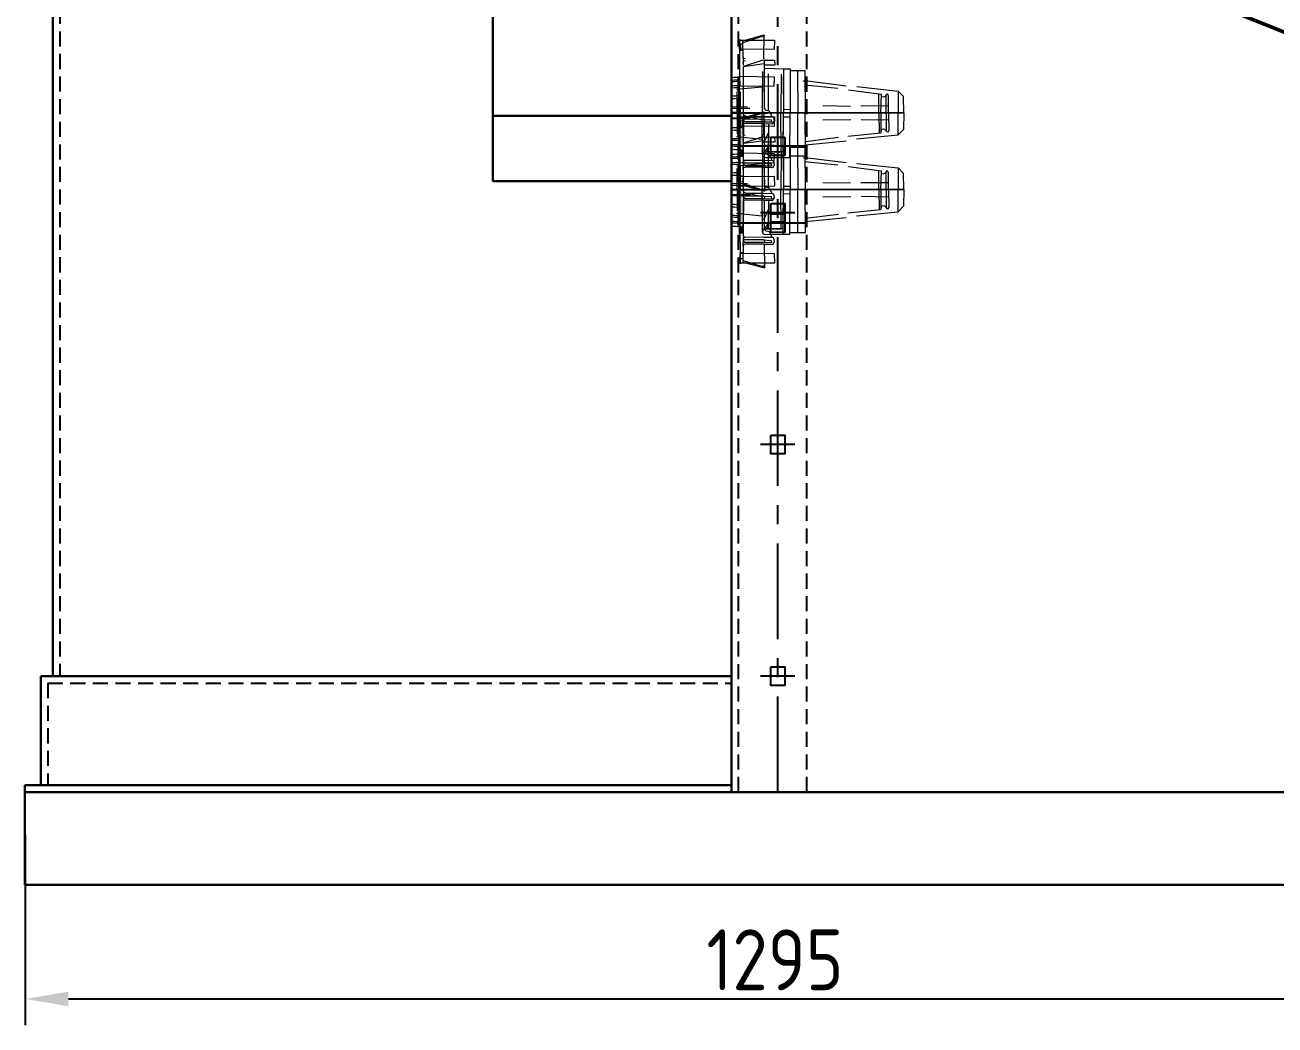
# Model space of a CAD drawing. Header units: millimetres. Extents: x 226184 to 236274, y -181921 to -175474.
# Drawn here: x 230604 to 231683, y -178184 to -177321 of the extents above; entities that cross this region are included whole.
import ezdxf

# ---------------------------------------------------------------- set-up
doc = ezdxf.new("R2010")
doc.units = ezdxf.units.MM
doc.header["$LTSCALE"] = 13
for name, pattern in [('CENTER', [50.8, 31.75, -6.35, 6.35, -6.35]), ('CENTERX2', [101.6, 63.5, -12.7, 12.7, -12.7]), ('DASHED', [0.75, 0.5, -0.25])]:
    doc.linetypes.add(name, pattern=pattern)
doc.layers.get('0').update_dxf_attribs({"color": 1, "linetype": 'CENTER'})
for name, color, linetype in [('1', 4, 'Continuous'), ('4虚线层', 6, 'DASHED'), ('C00-00-00', 7, 'Continuous'), ('粗实线', 4, 'Continuous')]:
    doc.layers.add(name, color=color, linetype=linetype)
doc.styles.get("Standard").update_dxf_attribs({"font": 'gbenor.shx', "bigfont": 'gbcbig.shx'})
doc.dimstyles.new('郁文书', dxfattribs={"dimscale": 15, "dimtxt": 3.5, "dimasz": 2.5, "dimexe": 1.5, "dimexo": 0, "dimgap": 0.5, "dimtad": 1, "dimtoh": 1, "dimtxsty": 'Standard', "dimcen": 2.5, "dimclrd": 3, "dimclre": 3, "dimclrt": 2, "dimadec": 0, "dimazin": 0, "dimtfac": 1, "dimtmove": 0, "dimatfit": 2, "dimfxl": 1, "dimarcsym": 0})

# ---------------------------------------------------------------- blocks, each defined once
blk = doc.blocks.new('qecweqw')
at = {"layer": 'C00-00-00'}
h = blk.add_hatch(color=256, dxfattribs=at)
h.dxf.hatch_style = 2
h.paths.add_polyline_path([(142974.3, -156956.2), (142974.4, -156987.5), (142977.8, -156988.3)])
h = blk.add_hatch(color=256, dxfattribs=at)
h.dxf.hatch_style = 2
h.paths.add_polyline_path([(142974.3, -156956.2), (142977.8, -156957), (142977.8, -156988.3)])
h = blk.add_hatch(color=256, dxfattribs=at)
h.dxf.hatch_style = 2
h.paths.add_polyline_path([(142974.5, -156993.4), (142977.2, -156994), (142974.3, -156994.1)])
h = blk.add_hatch(color=256, dxfattribs=at)
h.dxf.hatch_style = 2
h.paths.add_polyline_path([(142974.4, -156987.5), (142974.5, -156993.4), (142977.2, -156994)])
h = blk.add_hatch(color=256, dxfattribs=at)
h.dxf.hatch_style = 2
h.paths.add_polyline_path([(142974.4, -156987.5), (142977.8, -156988.3), (142977.2, -156994)])
at = {"color": 2, "linetype": 'ByBlock', "lineweight": 18}
blk.add_line((142967.4, -156925.7), (142967.4, -156987.7), dxfattribs=at)
blk.add_line((143116.3, -156956.2), (142967.4, -156956.5))
at = {"layer": '1', "color": 1, "linetype": 'CENTERX2', "lineweight": -3, "ltscale": 0.1}
blk.add_line((143032.4, -156985.2), (142973.4, -156985.2), dxfattribs=at)
at = {"layer": 'C00-00-00', "lineweight": 0}
for points in [[(142974, -156893.5), (143004.6, -156893.6), (143004.3, -156901.7), (142974.4, -156901.4)], [(142974.6, -156933), (143004.4, -156933.3), (143004.7, -156925.4), (142974.3, -156924.9)], [(142974.2, -157019.6), (143004.9, -157019.4), (143004.6, -157011.3), (142974.6, -157011.6)]]:
    blk.add_lwpolyline(points, close=True, dxfattribs=at)
for points in [[(142974.5, -156929.8), (142974.5, -156892.6)], [(142977, -156897.1), (142974.8, -156896.9), (142975.4, -156902.6), (142977.5, -156902.1)], [(142977.1, -156894.2), (142993.5, -156889.6), (142995.6, -156889.1), (142995.3, -156891.4)], [(142977.4, -156895.6), (142993, -156890.5), (142995.2, -156890.7)], [(142979.3, -156909.7), (142977.7, -156909.4), (142977.4, -156908)], [(142977.4, -156908), (142977.6, -156915.2)], [(142977.1, -156913.2), (142978.2, -156911.5), (142979.6, -156911.1)], [(142995.7, -156910.9), (142993.5, -156911.1), (142977.7, -156916.2)], [(142977.9, -156956.3), (142977.7, -156916.2), (142995.7, -156913.8)], [(142995.7, -156910.9), (143004.5, -156910.7), (143004.9, -156915.2), (142995.4, -156915.2)], [(142995.7, -156910.9), (142995.6, -156952.4), (142996.1, -156953.2), (142997.3, -156954.2)], [(142996.3, -156917.6), (143012.2, -156918.3), (143018, -156918.2), (143018, -156956.1)], [(143018, -156918.2), (143018.4, -156919.8), (143030.8, -156919.7), (143031.1, -156956.2)], [(143024.3, -156919.7), (143024.6, -156956.2)], [(142967.4, -156925.7), (142973.4, -156925.4)], [(142974.3, -156956.2), (142974.3, -156924.9), (142973.4, -156925.4), (142973.4, -156956.7)], [(142999.4, -156954.7), (142999.5, -156922.7)], [(143029.4, -156928.9), (143031, -156928.5), (143066.3, -156933)], [(142971.7, -156935.9), (142994, -156933.8)], [(142994, -156933.8), (142993.9, -156956.4)], [(143068.5, -156936.4), (143096.8, -156940.1)], [(143075.6, -156933.7), (143111.2, -156937.6), (143111.2, -156956.5)], [(143096.6, -156940.7), (143097, -156942.3), (143098.4, -156942.6), (143099.9, -156942.2), (143100.9, -156941)], [(143101.8, -156940.5), (143101.1, -156940.3), (143100.9, -156941)], [(143103.1, -156956.8), (143103, -156941.5), (143102.4, -156940.6), (143101.8, -156940.5)], [(143116.3, -156956.2), (143115.9, -156942.3), (143111.2, -156937.6)], [(142981.3, -156951.3), (142967.4, -156951.1)], [(142967.4, -156952.4), (142983.2, -156952.4)], [(143070.3, -156950.7), (143046.3, -156950.3)], [(143103.1, -156950.3), (143079, -156950.5)], [(142967.4, -156960.5), (142983.5, -156960.5)], [(142981.8, -156961.6), (142967.4, -156961.7)], [(142974.3, -156956.2), (142974.4, -156987.5), (142973.5, -156988.1), (142973.4, -156956.7)], [(142977.9, -156956.3), (142977.2, -156994), (142974.3, -156994.1), (142974.3, -156956.2)], [(142974.7, -156960.7), (142974.7, -156989.1)], [(142977.3, -156962), (142978.4, -156963.7), (142979.8, -156964)], [(142977.9, -156956.3), (142977.6, -156995.6), (142978, -156997.1), (142979.4, -156997.4)], [(142977.8, -156959.9), (142978.2, -156961.5), (142979.6, -156961.8)], [(142996.4, -156989.7), (142994.7, -156990.8), (142994.2, -156992.9), (142994.6, -156994.4), (142996.7, -156994.9), (143012, -156994.8), (143017.9, -156994.7), (143018, -156956.1)], [(142995.5, -156965.5), (142995.6, -156990.3), (143010.2, -156990), (143011.7, -156989.6), (143012.1, -156988.2), (143012.2, -156956.2)], [(142995.6, -156961.9), (142995.8, -156964.1)], [(142995.6, -156961.9), (142995.8, -156964.1)], [(143002.6, -156959.8), (143000.1, -156954.9), (142997.3, -156954.2)], [(143002.3, -156964.1), (143002, -156962.6), (143000.6, -156962.3)], [(143004.7, -156963.2), (143004.4, -156961.7), (143004, -156960.2), (143002.6, -156959.8)], [(143002.7, -156965.7), (143003.7, -156964.5), (143004.7, -156963.2)], [(143018.2, -156993.3), (143031.3, -156993.4), (143031.1, -156956.2)], [(143070.5, -156962.4), (143046.4, -156962.7)], [(143075.4, -156978.8), (143111.2, -156975.4), (143111.2, -156956.5)], [(143103.2, -156962.7), (143079.3, -156962.2)], [(143116.3, -156956.2), (143115.9, -156970.7), (143111.2, -156975.4)], [(142979.5, -156965.4), (142977.9, -156965.8), (142977.6, -156967.2)], [(142995.5, -156965.5), (142995.6, -156990.3), (142996.1, -156991.1), (142997.3, -156992.1)], [(142995.5, -156965.5), (143002.7, -156965.7)], [(142997.8, -156990), (142995.6, -156990.3), (142999.4, -156989.7), (142999.8, -156965.7)], [(143068, -156976.4), (143096.3, -156973.5)], [(143101.1, -156971.7), (143099.9, -156970.6), (143098.5, -156970.3), (143097, -156970.7), (143096.5, -156972.8)], [(143101.1, -156971.7), (143101.6, -156972.5), (143102.3, -156972.7)], [(143102.3, -156972.7), (143103, -156972.8), (143103.3, -156971.4)], [(142971.7, -156976.7), (142993.8, -156978.9)], [(142974.6, -156983.2), (142974.8, -157020.4)], [(143031.3, -156983.9), (143066.3, -156980.4)], [(142967.4, -156987.7), (142973.5, -156988.1)], [(142977.6, -156995.6), (142977.8, -156997.8), (142978.2, -156999.4), (142979.6, -156999.7)], [(143002.6, -156997.7), (143000.1, -156992.8), (142997.3, -156992.1)], [(142977.3, -156999.9), (142978.4, -157001.6), (142979.8, -157001.9)], [(142977.6, -157005), (142977.8, -156997.8)], [(142979.5, -157003.3), (142977.9, -157003.7), (142977.6, -157005)], [(142995.5, -157003.3), (143002.7, -157003.6)], [(143002.3, -157002), (143002, -157000.5), (143000.6, -157000.2)], [(143004.7, -157001.1), (143004.4, -156999.6), (143004, -156998), (143002.6, -156997.7)], [(143002.7, -157003.6), (143003.6, -157003), (143004.7, -157001.1)], [(142977.3, -157015.9), (142975, -157016.1), (142975.6, -157010.4), (142977.7, -157010.9)], [(142977.6, -157017.4), (142993.2, -157022.5), (142995.5, -157022.3)], [(142977.3, -157018.8), (142993.8, -157023.3), (142995.8, -157023.8), (142995.6, -157021.6)]]:
    blk.add_lwpolyline(points, dxfattribs=at)
for points in [[(142977.4, -156908), (142977.4, -156908), (142977.1, -156894.2), (142977.1, -156894.2)], [(142995.3, -156909.6), (142995.3, -156909.6), (142995.6, -156889.1), (142995.6, -156889.1)], [(142994.1, -156920.7), (142994.1, -156920.7), (142993.9, -156956.4), (142993.9, -156956.4)], [(143012.2, -156918.3), (143012.2, -156918.3), (143012.2, -156956.2), (143012.2, -156956.2)], [(142967.4, -156925.7), (142971, -156925.5), (142973.4, -156925.4), (142973.4, -156925.4)], [(142967.4, -156928), (142971.1, -156927.8), (142973.6, -156927.6), (142973.6, -156927.6)], [(142967.4, -156929.3), (142971, -156929.1), (142973.3, -156929), (142973.3, -156929)], [(143010.4, -156923), (143010.4, -156923), (143009.9, -156956.4), (143009.9, -156956.4)], [(143012.1, -156924.9), (143012.1, -156924.9), (143012.2, -156956.2), (143012.2, -156956.2)], [(142967.4, -156932.9), (142970.9, -156932.8), (142973.2, -156932.6), (142973.2, -156932.6)], [(142967.4, -156934.6), (142971.1, -156934.3), (142973.6, -156934.2), (142973.6, -156934.2)], [(142967.4, -156941.7), (142971, -156941.5), (142973.3, -156941.4), (142973.3, -156941.4)], [(142971.9, -156938.2), (142971.9, -156938.2), (142972.2, -156974.7), (142972.2, -156974.7)], [(142974.8, -156938.1), (142974.8, -156938.1), (142974.5, -156974.5), (142974.5, -156974.5)], [(143030.8, -156932.1), (143030.8, -156932.1), (143059.3, -156935), (143059.3, -156935)], [(143094.5, -156956.3), (143094.5, -156956.3), (143094.7, -156939.6), (143094.7, -156939.6)], [(143096.5, -156956.8), (143096.5, -156956.8), (143096.8, -156940.1), (143096.8, -156940.1)], [(143101, -156956.3), (143101, -156956.3), (143100.9, -156941), (143100.9, -156941)], [(143101.8, -156940.5), (143101.8, -156940.5), (143101.9, -156939.8), (143101.9, -156939.8)], [(142967.4, -156943.9), (142971.1, -156943.8), (142973.6, -156943.7), (142973.6, -156943.7)], [(143012.1, -156953.3), (143012.1, -156953.3), (143018, -156953.2), (143018, -156953.2)], [(142973.6, -156956.1), (142973.6, -156956.1), (142970.9, -156956.1), (142967.4, -156956.1)], [(142967.4, -156956.6), (142976.7, -156956.6), (142998.2, -156956.6), (142998.2, -156956.6)], [(142973.4, -156956.7), (142973.4, -156956.7), (142970.8, -156956.7), (142967.4, -156956.7)], [(142978.8, -156958.7), (142978.8, -156958.7), (142994, -156962.2), (142994, -156962.2)], [(142995.4, -156959.6), (142995.4, -156959.6), (142979.4, -156959.6), (142979.4, -156959.6)], [(142995.6, -156961.9), (142995.6, -156961.9), (142979.6, -156961.8), (142979.6, -156961.8)], [(142995.8, -156964.1), (142995.8, -156964.1), (142979.8, -156964), (142979.8, -156964)], [(142993.8, -156978.9), (142993.8, -156978.9), (142993.9, -156956.4), (142993.9, -156956.4)], [(142994.2, -156992.9), (142994.2, -156992.9), (142993.9, -156956.4), (142993.9, -156956.4)], [(143002.6, -156959.8), (143002.6, -156959.8), (142995.4, -156959.6), (142995.4, -156959.6)], [(142995.6, -156961.9), (142995.6, -156961.9), (143000.6, -156962.3), (143000.6, -156962.3)], [(142995.8, -156964.1), (142995.8, -156964.1), (143002.3, -156964.1), (143002.3, -156964.1)], [(143002.3, -156964.1), (143002.3, -156964.1), (143002.5, -156963.4), (143002.5, -156963.4)], [(143010.2, -156990), (143010.2, -156990), (143009.9, -156956.4), (143009.9, -156956.4)], [(143012, -156994.8), (143012, -156994.8), (143012.2, -156956.2), (143012.2, -156956.2)], [(143012.1, -156959.8), (143012.1, -156959.8), (143017.9, -156959.7), (143017.9, -156959.7)], [(143024.7, -156993.3), (143024.7, -156993.3), (143024.6, -156956.2), (143024.6, -156956.2)], [(143094.5, -156956.3), (143094.5, -156956.3), (143094.8, -156973.8), (143094.8, -156973.8)], [(143096.5, -156956.8), (143096.5, -156956.8), (143096.3, -156973.5), (143096.3, -156973.5)], [(143101, -156956.3), (143101, -156956.3), (143101, -156972.3), (143101, -156972.3)], [(143103.1, -156956.8), (143103.1, -156956.8), (143103.3, -156971.4), (143103.3, -156971.4)], [(142967.4, -156968.9), (142971.1, -156969), (142973.5, -156969.1), (142973.5, -156969.1)], [(142967.4, -156971.1), (142971.2, -156971.3), (142973.7, -156971.4), (142973.7, -156971.4)], [(142995.5, -156965.5), (142995.5, -156965.5), (142979.5, -156965.4), (142979.5, -156965.4)], [(142995.3, -156982.2), (142995.3, -156982.2), (142999.6, -156973), (142999.6, -156973)], [(142967.4, -156978.3), (142971.1, -156978.5), (142973.5, -156978.6), (142973.5, -156978.6)], [(142967.4, -156979.8), (142971.3, -156980), (142973.9, -156980.1), (142973.9, -156980.1)], [(142967.4, -156983.5), (142971.2, -156983.6), (142973.8, -156983.8), (142973.8, -156983.8)], [(142967.4, -156984.9), (142971.1, -156985), (142973.4, -156985.1), (142973.4, -156985.1)], [(142999.8, -156984.7), (142999.8, -156984.7), (142995.6, -156990.3), (142995.6, -156990.3)], [(142999.1, -156978), (142999.1, -156978), (142999.3, -156977.3), (142999.3, -156977.3)], [(143031.2, -156981), (143031.2, -156981), (143059.7, -156977.4), (143059.7, -156977.4)], [(142967.4, -156987.7), (142971.1, -156987.9), (142973.5, -156988.1), (142973.5, -156988.1)], [(142994.2, -156992.9), (142994.2, -156992.9), (142994.4, -156992.2), (142994.4, -156992.2)], [(142996.4, -156989.7), (142996.4, -156989.7), (143012.4, -156989.8), (143012.4, -156989.8)], [(142999.3, -156986.7), (142999.3, -156986.7), (142997.8, -156990), (142997.8, -156990)], [(142977.6, -157005), (142977.6, -157005), (142977.3, -157018.8), (142977.3, -157018.8)], [(142995.4, -156997.5), (142995.4, -156997.5), (142979.4, -156997.4), (142979.4, -156997.4)], [(142995.5, -157003.3), (142995.5, -157003.3), (142979.5, -157003.3), (142979.5, -157003.3)], [(142995.6, -156999.7), (142995.6, -156999.7), (142979.6, -156999.7), (142979.6, -156999.7)], [(142995.8, -157002), (142995.8, -157002), (142979.8, -157001.9), (142979.8, -157001.9)], [(143002.6, -156997.7), (143002.6, -156997.7), (142995.4, -156997.5), (142995.4, -156997.5)], [(142995.5, -157003.3), (142995.5, -157003.3), (142995.8, -157023.8), (142995.8, -157023.8)], [(142995.6, -156999.7), (142995.6, -156999.7), (142995.8, -157002), (142995.8, -157002)], [(142995.6, -156999.7), (142995.6, -156999.7), (143000.6, -157000.2), (143000.6, -157000.2)], [(142995.8, -157002), (142995.8, -157002), (143002.3, -157002), (143002.3, -157002)], [(143002.3, -157002), (143002.3, -157002), (143002.5, -157001.3), (143002.5, -157001.3)]]:
    blk.add_open_spline(points, degree=3, dxfattribs=at)
at = {"layer": '粗实线'}
for p, q in [((143001.4, -156977.2), (143013.4, -156977.2)), ((143001.4, -156993.2), (143001.4, -156977.2)), ((143013.4, -156977.2), (143013.4, -156993.2)), ((143013.4, -156993.2), (143001.4, -156993.2))]:
    blk.add_line(p, q, dxfattribs=at)
blk = doc.blocks.new('*D209')
at = {"layer": '1', "color": 3, "lineweight": -2}
for p, q in [((230604, -178020), (230604, -178184.1)), ((231899, -178023), (231899, -178184.1)), ((230641.5, -178161.6), (231861.5, -178161.6))]:
    blk.add_line(p, q, dxfattribs=at)
at = {"layer": '1', "color": 3}
for points in [[(230641.5, -178155.3), (230641.5, -178167.8), (230604, -178161.6)], [(231861.5, -178155.3), (231861.5, -178167.8), (231899, -178161.6)]]:
    blk.add_solid(points, dxfattribs=at)
at = {"layer": 'Defpoints', "color": 0}
for p in [(230604, -178020), (231899, -178023), (231899, -178161.6)]:
    blk.add_point(p, dxfattribs=at)
at = {"layer": '1', "color": 2, "insert": (231251.5, -178127.8), "char_height": 52.5, "attachment_point": 5}
blk.add_mtext('1295', dxfattribs=at)

msp = doc.modelspace()

# ---------------------------------------------------------------- linework, layer by layer
at = {"layer": '1', "color": 1, "linetype": 'CENTERX2', "lineweight": -3, "ltscale": 0.1}
for p, q in [((231253.955, -177982.976), (231253.955, -176298.42)), ((231268.749, -177482.976), (231239.002, -177482.976)), ((231268.749, -177682.976), (231239.002, -177682.976)), ((231268.749, -177882.976), (231239.002, -177882.976))]:
    msp.add_line(p, q, dxfattribs=at)
at = {"layer": '4虚线层', "ltscale": 2}
for p, q in [((231278.955, -177982.976), (231278.955, -176298.42)), ((231219.955, -177982.976), (231219.955, -176304.42)), ((230633.955, -176468.42), (230633.955, -177882.976)), ((230623.564, -177888.976), (231213.955, -177888.976)), ((230623.564, -177888.976), (230623.564, -177976.976))]:
    msp.add_line(p, q, dxfattribs=at)
at = {"layer": '粗实线', "lineweight": 30}
for p, q in [((231213.955, -177976.976), (231213.955, -176262.976)), ((231213.955, -177982.976), (231213.955, -176262.976)), ((230627.955, -176470.638), (230627.955, -177882.976)), ((231007.955, -176936.976), (231007.955, -177455.802)), ((231007.955, -177399.338), (231213.955, -177399.338)), ((231007.955, -177455.802), (231213.955, -177455.802)), ((230617.564, -177882.976), (231213.955, -177882.976)), ((230617.564, -177882.976), (230617.564, -177976.976)), ((230603.955, -177976.976), (230603.955, -178062.976)), ((230603.955, -177976.976), (231213.955, -177976.976)), ((230603.955, -177982.976), (231213.955, -177982.976)), ((230627.955, -177982.976), (230603.955, -177982.976)), ((231213.955, -177982.976), (231278.955, -177982.976)), ((231278.955, -177982.976), (231898.955, -177982.976)), ((230603.955, -178062.976), (231898.955, -178062.976))]:
    msp.add_line(p, q, dxfattribs=at)
at = {"layer": '粗实线', "lineweight": 50}
msp.add_line((232336.217, -177587.718), (231445.341, -177227.848), dxfattribs=at)
at = {"layer": '粗实线'}
for points in [[(231247.955, -177474.976), (231259.955, -177474.976), (231259.955, -177490.976), (231247.955, -177490.976)], [(231247.955, -177674.976), (231259.955, -177674.976), (231259.955, -177690.976), (231247.955, -177690.976)], [(231247.955, -177874.976), (231259.955, -177874.976), (231259.955, -177890.976), (231247.955, -177890.976)]]:
    msp.add_lwpolyline(points, close=True, dxfattribs=at)

# ---------------------------------------------------------------- block references
at = {"color": 7, "linetype": 'ByBlock', "lineweight": 30}
for p in [(88246.507, -20440.434), (88246.507, -20506.713)]:
    msp.add_blockref('qecweqw', p, dxfattribs=at)

# ---------------------------------------------------------------- dimensions: what is measured, and where the dimension line sits
at = {"layer": '1'}
dim = msp.add_linear_dim(base=(231898.955, -178161.559), p1=(230603.955, -178019.976), p2=(231898.955, -178022.976), dimstyle='郁文书', override={"dimarcsym": 1}, dxfattribs=at)
dim.commit()
dim.dimension.update_dxf_attribs({"geometry": '*D209', "text_midpoint": (231251.455, -178127.809)})

doc.saveas('drawing.dxf')
